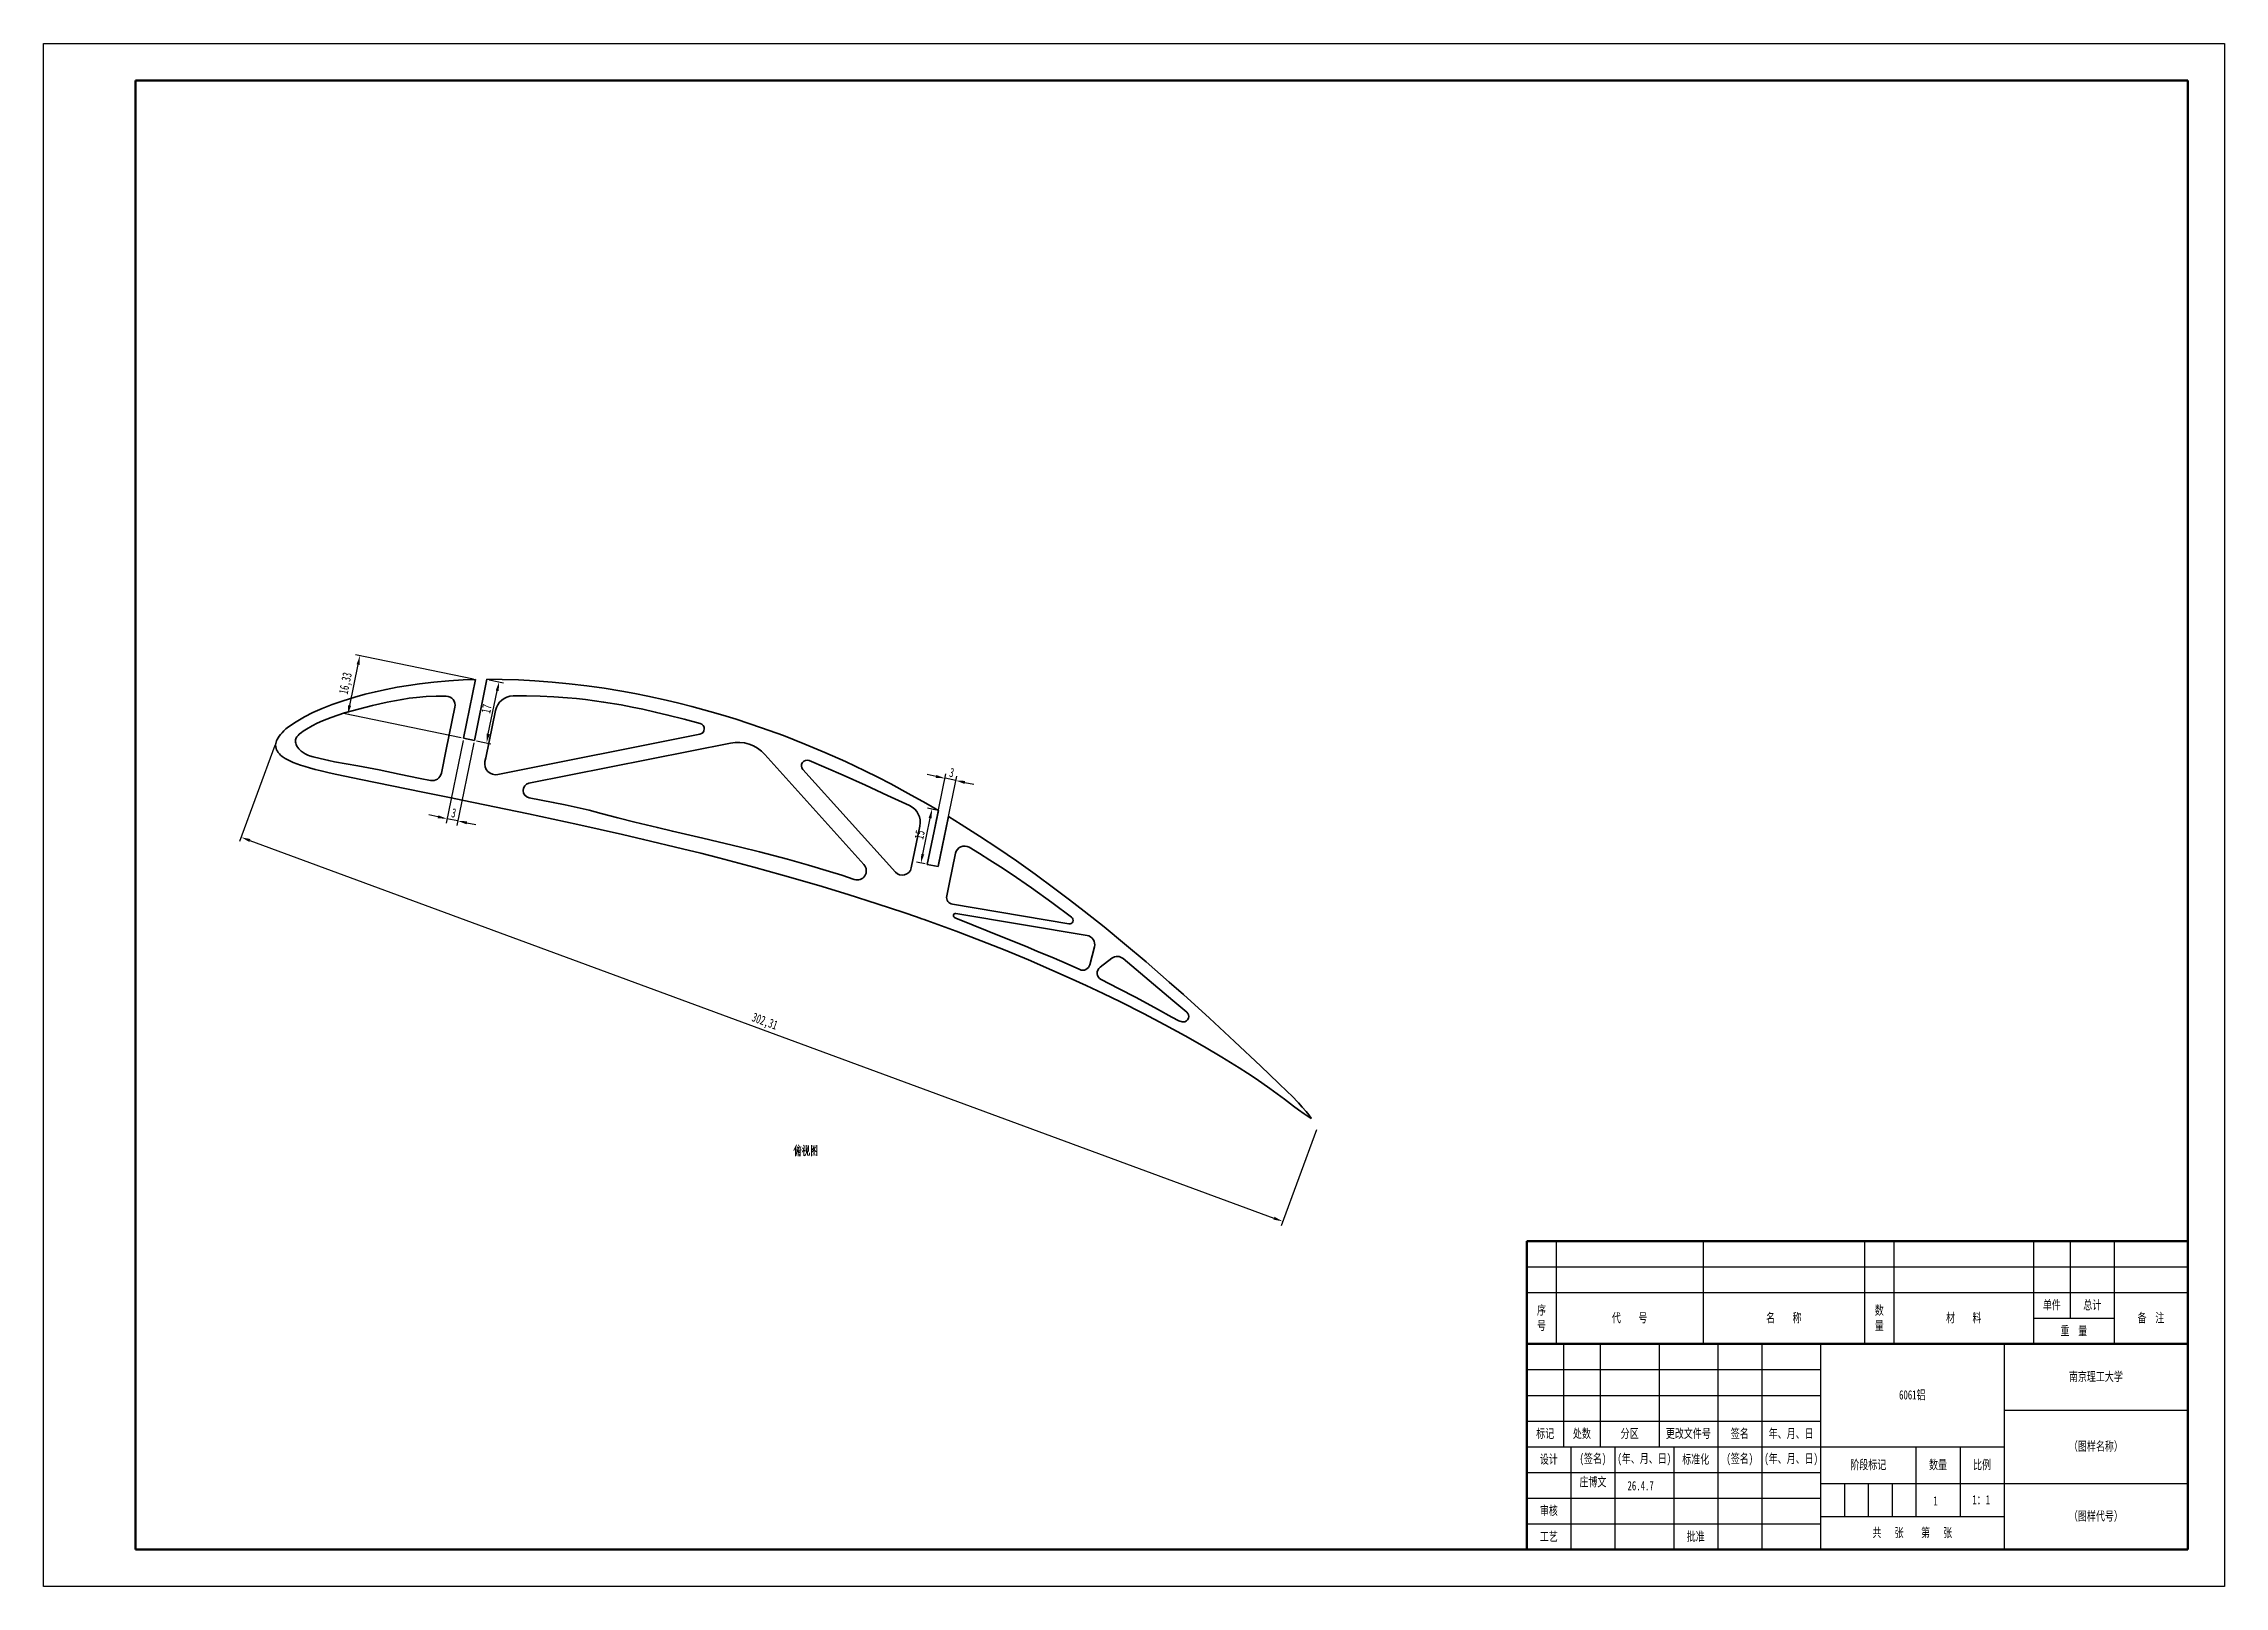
# Model space of a CAD drawing. Header units: millimetres. Extents: x 994 to 1588, y 815 to 1235.
import ezdxf

# ---------------------------------------------------------------- set-up
doc = ezdxf.new("R2010")
doc.units = ezdxf.units.MM
doc.header["$LTSCALE"] = 0.3
for name, color, linetype, lineweight in [('尺寸线', 3, 'Continuous', 25), ('粗实线', 7, 'Continuous', 50), ('细实线', 7, 'Continuous', 25), ('细文本', 7, 'Continuous', 25)]:
    doc.layers.add(name, color=color, linetype=linetype, lineweight=lineweight)
doc.styles.add('NUT Standard', font='simfang.ttf', dxfattribs={"width": 0.7, "height": 2.5})
doc.dimstyles.new('NUT Standard', dxfattribs={"dimtxt": 2.5, "dimasz": 2.5, "dimexe": 1.25, "dimexo": 0.625, "dimtad": 1, "dimtoh": 1, "dimtxsty": 'NUT Standard', "dimcen": 2.5, "dimadec": 0, "dimazin": 0, "dimtfac": 1, "dimtmove": 0, "dimatfit": 3, "dimfxl": 1, "dimarcsym": 0})

# ---------------------------------------------------------------- blocks, each defined once
blk = doc.blocks.new('*D10')
at = {"layer": 'Defpoints', "color": 0, "transparency": 16777216}
for p in [(1107.89, 1046.36), (1110.83, 1045.75), (1103.38, 1024.45)]:
    blk.add_point(p, dxfattribs=at)
at = {"layer": '尺寸线', "color": 0, "lineweight": -2, "transparency": 16777216}
for p, q in [((1107.77, 1045.74), (1103.13, 1023.22)), ((1110.71, 1045.14), (1106.07, 1022.62)), ((1100.93, 1024.95), (1098.48, 1025.46)), ((1106.32, 1023.84), (1103.38, 1024.45)), ((1108.77, 1023.34), (1111.22, 1022.83))]:
    blk.add_line(p, q, dxfattribs=at)
at = {"layer": '尺寸线', "color": 0, "transparency": 16777216}
for points in [[(1101.02, 1025.36), (1100.85, 1024.55), (1103.38, 1024.45)], [(1108.85, 1023.75), (1108.68, 1022.93), (1106.32, 1023.84)]]:
    blk.add_solid(points, dxfattribs=at)
at = {"layer": '尺寸线', "color": 0, "transparency": 16777216, "insert": (1105.23, 1026), "char_height": 2.5, "attachment_point": 5, "rotation": 348.36019, "style": 'NUT Standard'}
blk.add_mtext('3', dxfattribs=at)
blk = doc.blocks.new('*D11')
at = {"layer": 'Defpoints', "color": 0, "transparency": 16777216}
for p in [(1079.67, 1068.84), (1111.19, 1062.35), (1107.89, 1046.36)]:
    blk.add_point(p, dxfattribs=at)
at = {"layer": '尺寸线', "color": 0, "lineweight": -2, "transparency": 16777216}
for p, q in [((1076.88, 1055.3), (1079.16, 1066.39)), ((1110.58, 1062.48), (1078.44, 1069.1)), ((1107.28, 1046.48), (1075.15, 1053.1))]:
    blk.add_line(p, q, dxfattribs=at)
at = {"layer": '尺寸线', "color": 0, "transparency": 16777216}
for points in [[(1078.75, 1066.48), (1079.57, 1066.31), (1079.67, 1068.84)], [(1076.47, 1055.38), (1077.28, 1055.21), (1076.37, 1052.85)]]:
    blk.add_solid(points, dxfattribs=at)
at = {"layer": '尺寸线', "color": 0, "transparency": 16777216, "insert": (1075.99, 1061.26), "char_height": 2.5, "attachment_point": 5, "rotation": 78.35998, "style": 'NUT Standard'}
blk.add_mtext('16,33', dxfattribs=at)
blk = doc.blocks.new('*D12')
at = {"layer": 'Defpoints', "color": 0, "transparency": 16777216}
for p in [(1114.26, 1062.4), (1117.57, 1061.72), (1110.83, 1045.75)]:
    blk.add_point(p, dxfattribs=at)
at = {"layer": '尺寸线', "color": 0, "lineweight": -2, "transparency": 16777216}
for p, q in [((1114.64, 1047.52), (1117.06, 1059.27)), ((1114.87, 1062.28), (1118.79, 1061.47)), ((1111.44, 1045.62), (1115.36, 1044.82))]:
    blk.add_line(p, q, dxfattribs=at)
at = {"layer": '尺寸线', "color": 0, "transparency": 16777216}
for points in [[(1116.66, 1059.36), (1117.47, 1059.19), (1117.57, 1061.72)], [(1114.23, 1047.6), (1115.05, 1047.43), (1114.14, 1045.07)]]:
    blk.add_solid(points, dxfattribs=at)
at = {"layer": '尺寸线', "color": 0, "transparency": 16777216, "insert": (1114.13, 1054.38), "char_height": 2.5, "attachment_point": 5, "rotation": 78.3601, "style": 'NUT Standard'}
blk.add_mtext('17', dxfattribs=at)
blk = doc.blocks.new('*D23')
at = {"layer": 'Defpoints', "color": 0, "transparency": 16777216}
for p in [(1056.75, 1044.93), (1340.4, 940.37), (1330.98, 914.83)]:
    blk.add_point(p, dxfattribs=at)
at = {"layer": '尺寸线', "color": 0, "lineweight": -2, "transparency": 16777216}
for p, q in [((1056.53, 1044.34), (1046.9, 1018.21)), ((1049.68, 1018.52), (1328.64, 915.69)), ((1340.18, 939.78), (1330.55, 913.65))]:
    blk.add_line(p, q, dxfattribs=at)
at = {"layer": '尺寸线', "color": 0, "transparency": 16777216}
for points in [[(1049.82, 1018.91), (1049.53, 1018.13), (1047.33, 1019.39)], [(1328.78, 916.08), (1328.49, 915.3), (1330.98, 914.83)]]:
    blk.add_solid(points, dxfattribs=at)
at = {"layer": '尺寸线', "color": 0, "transparency": 16777216, "insert": (1189.87, 969.05), "char_height": 2.5, "attachment_point": 5, "rotation": 339.76502, "style": 'NUT Standard'}
blk.add_mtext('302,31', dxfattribs=at)
blk = doc.blocks.new('*D24')
at = {"layer": 'Defpoints', "color": 0, "transparency": 16777216}
for p in [(1239.03, 1035.45), (1234.2, 1012), (1237.14, 1011.39)]:
    blk.add_point(p, dxfattribs=at)
at = {"layer": '尺寸线', "color": 0, "lineweight": -2, "transparency": 16777216}
for p, q in [((1236.58, 1035.95), (1234.13, 1036.46)), ((1234.32, 1012.61), (1239.28, 1036.67)), ((1237.26, 1012), (1242.22, 1036.07)), ((1241.97, 1034.84), (1239.03, 1035.45)), ((1244.42, 1034.34), (1246.86, 1033.83))]:
    blk.add_line(p, q, dxfattribs=at)
at = {"layer": '尺寸线', "color": 0, "transparency": 16777216}
for points in [[(1236.66, 1036.36), (1236.5, 1035.54), (1239.03, 1035.45)], [(1244.5, 1034.74), (1244.33, 1033.93), (1241.97, 1034.84)]]:
    blk.add_solid(points, dxfattribs=at)
at = {"layer": '尺寸线', "color": 0, "transparency": 16777216, "insert": (1240.88, 1036.99), "char_height": 2.5, "attachment_point": 5, "rotation": 348.35915, "style": 'NUT Standard'}
blk.add_mtext('3', dxfattribs=at)
blk = doc.blocks.new('*D25')
at = {"layer": 'Defpoints', "color": 0, "transparency": 16777216}
for p in [(1235.49, 1027.05), (1237.22, 1026.69), (1234.2, 1012)]:
    blk.add_point(p, dxfattribs=at)
at = {"layer": '尺寸线', "color": 0, "lineweight": -2, "transparency": 16777216}
for p, q in [((1232.96, 1014.8), (1234.98, 1024.6)), ((1236.61, 1026.81), (1234.26, 1027.3)), ((1233.59, 1012.12), (1231.24, 1012.61))]:
    blk.add_line(p, q, dxfattribs=at)
at = {"layer": '尺寸线', "color": 0, "transparency": 16777216}
for points in [[(1234.57, 1024.68), (1235.39, 1024.51), (1235.49, 1027.05)], [(1232.56, 1014.89), (1233.37, 1014.72), (1232.46, 1012.35)]]:
    blk.add_solid(points, dxfattribs=at)
at = {"layer": '尺寸线', "color": 0, "transparency": 16777216, "insert": (1232.12, 1020.08), "char_height": 2.5, "attachment_point": 5, "rotation": 78.35977, "style": 'NUT Standard'}
blk.add_mtext('15', dxfattribs=at)

msp = doc.modelspace()

# ---------------------------------------------------------------- linework, layer by layer
at = {"color": 7, "lineweight": 35}
for p, q in [((1107.894, 1046.356), (1111.189, 1062.349)), ((1110.833, 1045.751), (1114.263, 1062.401)), ((1105.553, 1054.817), (1103.17, 1043.246)), ((1116.59, 1053.873), (1113.943, 1041.026)), ((1110.833, 1045.751), (1107.894, 1046.356)), ((1172.267, 1047.454), (1117.26, 1036.461)), ((1103.17, 1043.246), (1101.848, 1036.83)), ((1113.943, 1041.026), (1113.734, 1040.008)), ((1180.582, 1045.05), (1125.712, 1034.084)), ((1216.963, 1011.949), (1189.974, 1041.934)), ((1225.526, 1009.863), (1200.312, 1037.876)), ((1104.546, 1030.103), (1107.486, 1029.505)), ((1232.186, 1022.447), (1229.833, 1011.031)), ((1234.198, 1011.995), (1237.224, 1026.687)), ((1239.951, 1025.056), (1237.136, 1011.39)), ((1237.136, 1011.39), (1234.198, 1011.995)), ((1240.151, 1006.602), (1241.887, 1015.023)), ((1239.493, 1003.408), (1240.151, 1006.602)), ((1272.754, 995.819), (1241.043, 1001.145)), ((1277.732, 992.662), (1242.022, 998.659)), ((1278.491, 984.704), (1279.74, 989.577)), ((1284.47, 986.436), (1281.257, 984.037)), ((1338.796, 942.873), (1338.808, 942.904))]:
    msp.add_line(p, q, dxfattribs=at)
msp.add_line((1577.51, 909.456), (1577.51, 825.456))
for points in [[(1111.189, 1062.35), (1107.773, 1062.224), (1103.854, 1061.988), (1099.822, 1061.633), (1095.937, 1061.18), (1092.902, 1060.743), (1089.786, 1060.221), (1086.785, 1059.641), (1083.898, 1059.008), (1081.098, 1058.323), (1078.256, 1057.548), (1075.069, 1056.565), (1072.069, 1055.521), (1069.35, 1054.455), (1066.846, 1053.343), (1064.6, 1052.212), (1062.712, 1051.137), (1061.824, 1050.574), (1060.902, 1049.941), (1060.204, 1049.419), (1059.528, 1048.869), (1058.971, 1048.37), (1058.442, 1047.843), (1058.036, 1047.385), (1057.657, 1046.904), (1057.373, 1046.48), (1057.123, 1046.033), (1056.954, 1045.656), (1056.821, 1045.262), (1056.746, 1044.928), (1056.705, 1044.585), (1056.735, 1043.983), (1056.826, 1043.572), (1056.978, 1043.175), (1057.181, 1042.792), (1057.428, 1042.434), (1057.732, 1042.075), (1058.069, 1041.746), (1058.481, 1041.408), (1059.283, 1040.868), (1060.03, 1040.454), (1061.507, 1039.762), (1062.492, 1039.372), (1063.487, 1039.017), (1064.711, 1038.622), (1065.944, 1038.262), (1067.513, 1037.84), (1069.088, 1037.448), (1071.251, 1036.945), (1073.417, 1036.468), (1079.875, 1035.127), (1096.834, 1031.664), (1104.546, 1030.103)], [(1103.151, 1057.821), (1100.436, 1057.813), (1097.747, 1057.69), (1095.077, 1057.458), (1093.106, 1057.219), (1091.138, 1056.928), (1089.123, 1056.579), (1087.105, 1056.183), (1083.089, 1055.281), (1079.25, 1054.305), (1075.491, 1053.234), (1073.635, 1052.646), (1071.808, 1052.016), (1070.637, 1051.578), (1069.512, 1051.122), (1068.063, 1050.464), (1066.619, 1049.709), (1065.129, 1048.823), (1064.226, 1048.239), (1063.789, 1047.932), (1063.155, 1047.421), (1062.801, 1047.073), (1062.497, 1046.696), (1062.341, 1046.445), (1062.22, 1046.181), (1062.139, 1045.901), (1062.106, 1045.613), (1062.118, 1045.32), (1062.171, 1045.028), (1062.306, 1044.618), (1062.499, 1044.221), (1062.745, 1043.831), (1063.028, 1043.465), (1063.669, 1042.825), (1064.178, 1042.442), (1064.719, 1042.119), (1065.443, 1041.785), (1065.941, 1041.6), (1066.956, 1041.291), (1068.838, 1040.806), (1071.195, 1040.281), (1072.777, 1039.967), (1075.954, 1039.391), (1079.09, 1038.842), (1084.943, 1037.725), (1090.382, 1036.606), (1096.09, 1035.434), (1098.929, 1034.879)], [(1237.224, 1026.687), (1233.781, 1028.692), (1229.033, 1031.354), (1224.24, 1033.921), (1220.742, 1035.722), (1217.221, 1037.469), (1211.919, 1039.984), (1206.265, 1042.506), (1200.867, 1044.765), (1194.995, 1047.062), (1189.077, 1049.211), (1185.631, 1050.384), (1182.172, 1051.505), (1178.559, 1052.619), (1174.933, 1053.675), (1170.088, 1054.993), (1166.566, 1055.881), (1163.036, 1056.718), (1158.099, 1057.794), (1154.565, 1058.501), (1151.023, 1059.149), (1146.161, 1059.95), (1141.431, 1060.627), (1136.695, 1061.202), (1132.02, 1061.664), (1127.343, 1062.018), (1122.88, 1062.254), (1118.42, 1062.384), (1114.263, 1062.401)], [(1121.397, 1057.863), (1125.076, 1057.882), (1128.77, 1057.807), (1132.478, 1057.637), (1136.193, 1057.373), (1138.66, 1057.146), (1141.12, 1056.877), (1143.578, 1056.567), (1146.023, 1056.217), (1150.863, 1055.405), (1153.777, 1054.847), (1156.684, 1054.243), (1160.124, 1053.476), (1163.554, 1052.661), (1167.981, 1051.546), (1172.372, 1050.37)], [(1201.997, 1040.267), (1206.623, 1038.319), (1211.292, 1036.271), (1217.334, 1033.542), (1223.358, 1030.774), (1229.379, 1027.999)], [(1107.486, 1029.505), (1125.628, 1025.764), (1139.011, 1022.891), (1151.158, 1020.158), (1156.909, 1018.821), (1167.499, 1016.264), (1172.48, 1015.023), (1177.457, 1013.754), (1186.989, 1011.235), (1194.799, 1009.084), (1204.707, 1006.229), (1212.682, 1003.813), (1220.571, 1001.307), (1227.806, 998.904), (1231.257, 997.72)], [(1125.744, 1030.155), (1132.314, 1028.896), (1135.588, 1028.217), (1138.852, 1027.497), (1142.104, 1026.729), (1145.342, 1025.907)], [(1145.342, 1025.907), (1149.926, 1024.692), (1154.527, 1023.525), (1160.682, 1022.022), (1164.795, 1021.044), (1173.034, 1019.112), (1183.329, 1016.668), (1188.463, 1015.402), (1192.304, 1014.423), (1196.133, 1013.41), (1201.851, 1011.817), (1207.534, 1010.118), (1210.911, 1009.042), (1214.297, 1007.911)], [(1338.808, 942.904), (1338.117, 943.833), (1337.383, 944.751), (1336.353, 945.955), (1335.3, 947.104), (1333.484, 948.963), (1332.314, 950.111), (1329.852, 952.487), (1325.097, 957.039), (1317.903, 963.802), (1311.047, 970.127), (1303.956, 976.55), (1300.098, 979.98), (1293.78, 985.47), (1287.926, 990.413), (1282.36, 994.981), (1276.938, 999.292), (1272.967, 1002.367), (1268.961, 1005.393), (1263.582, 1009.346), (1258.534, 1012.934), (1253.429, 1016.433), (1248.461, 1019.719), (1243.439, 1022.913), (1239.951, 1025.056)], [(1245.625, 1016.66), (1248.443, 1014.94), (1251.241, 1013.187), (1254.149, 1011.316), (1257.036, 1009.41), (1262.616, 1005.589), (1268.112, 1001.65), (1273.527, 997.6)], [(1234.114, 996.718), (1242.078, 993.83), (1248.884, 991.241), (1255.441, 988.632), (1261.778, 986.001), (1268.161, 983.245), (1272.818, 981.164), (1277.457, 979.032), (1282.148, 976.815), (1286.818, 974.546), (1293.136, 971.373), (1298.895, 968.358), (1304.424, 965.348), (1309.712, 962.349), (1314.446, 959.55), (1319.128, 956.656), (1321.451, 955.171), (1323.755, 953.655), (1327.551, 951.034), (1331.473, 948.135), (1333.969, 946.227), (1335.327, 945.214), (1336.844, 944.133), (1338.796, 942.873)], [(1242.408, 997.171), (1254.758, 992.228), (1260.957, 989.711), (1264.082, 988.419), (1268.776, 986.437), (1272.273, 984.921), (1275.727, 983.379)], [(1287.568, 986.353), (1293.501, 981.359), (1301.075, 974.955), (1304.88, 971.775)], [(1281.581, 980.635), (1286.312, 978.266), (1291.07, 975.743), (1296.905, 972.558), (1300.802, 970.447), (1302.759, 969.408)]]:
    msp.add_lwpolyline(points, dxfattribs=at)
at = {"color": 7, "lineweight": 13}
for points in [[(1198.557, 935.698), (1197.857, 934.088)], [(1198.312, 935.033), (1198.312, 933.808), (1198.312, 932.548)], [(1198.592, 933.283), (1198.417, 932.653)], [(1198.697, 933.913), (1198.592, 933.283)], [(1198.732, 935.208), (1198.697, 933.913)], [(1198.732, 934.963), (1199.852, 935.138)], [(1199.012, 934.333), (1198.767, 933.878)], [(1199.117, 934.858), (1199.012, 934.333)], [(1199.012, 934.333), (1199.012, 932.583)], [(1199.117, 935.663), (1199.327, 935.173)], [(1199.117, 934.158), (1199.922, 934.298)], [(1199.187, 933.913), (1199.327, 933.493)], [(1199.572, 932.548), (1199.292, 933.003)], [(1199.572, 934.963), (1199.572, 933.773), (1199.572, 932.548)], [(1200.797, 934.928), (1200.622, 934.438), (1200.132, 933.703)], [(1200.167, 934.718), (1200.727, 934.788)], [(1200.447, 935.593), (1200.727, 935.173)], [(1200.622, 934.438), (1200.622, 932.653)], [(1200.622, 934.263), (1200.937, 933.948)], [(1200.727, 932.653), (1201.007, 932.933)], [(1201.007, 932.933), (1201.252, 933.283)], [(1201.217, 935.558), (1201.217, 933.878)], [(1201.882, 935.383), (1201.217, 935.313)], [(1201.427, 933.913), (1201.252, 933.283)], [(1201.532, 934.963), (1201.427, 933.913)], [(1201.567, 932.933), (1201.567, 934.018)], [(1201.707, 932.828), (1201.567, 932.933)], [(1202.127, 932.828), (1201.707, 932.828)], [(1201.812, 933.808), (1201.882, 935.488)], [(1202.127, 933.458), (1202.127, 932.828)], [(1202.652, 935.593), (1202.652, 934.123), (1202.652, 932.618)], [(1202.652, 935.558), (1202.652, 934.158), (1202.652, 932.758)], [(1204.122, 935.418), (1202.652, 935.278)], [(1202.652, 932.863), (1204.017, 932.968)], [(1202.722, 933.668), (1203.212, 934.088)], [(1203.422, 935.138), (1202.862, 934.333)], [(1203.177, 934.578), (1203.877, 933.843)], [(1203.177, 933.493), (1203.527, 933.108)], [(1203.212, 934.788), (1203.667, 934.858)], [(1203.212, 934.088), (1203.422, 934.368)], [(1203.282, 933.878), (1203.527, 933.598)], [(1203.422, 934.368), (1203.772, 934.998)], [(1203.877, 933.843), (1204.052, 933.878)], [(1204.087, 932.688), (1204.087, 932.793), (1204.017, 932.968)], [(1204.087, 932.793), (1204.087, 934.158), (1204.122, 935.558)]]:
    msp.add_lwpolyline(points, dxfattribs=at)
at = {"color": 7, "lineweight": 35}
for centre, radius, start, end in [((1103.105, 1055.322), 2.5, 348.359918, 88.951801), ((1121.487, 1052.864), 5, 91.027598, 168.359915), ((1171.973, 1048.925), 1.5, 281.301741, 74.561651), ((1116.672, 1039.402), 3, 168.359915, 281.301741), ((1182.542, 1035.243), 10, 41.990422, 101.301739), ((1201.427, 1038.879), 1.5, 67.664027, 221.990427), ((1099.399, 1037.334), 2.5, 259.165118, 348.359918), ((1126.104, 1032.122), 2, 101.301739, 259.624442), ((1227.289, 1023.456), 5, 348.35295, 65.298787), ((1244.336, 1014.518), 2.5, 58.959416, 168.352948), ((1215.105, 1010.277), 2.5, 251.133806, 41.990422), ((1227.384, 1011.535), 2.5, 221.990427, 348.35295), ((1241.359, 1003.023), 1.905, 168.352948, 260.46713), ((1241.924, 998.077), 0.59, 80.467135, 236.978239), ((1072.13, 539.177), 485.368, 70.504505, 70.861853), ((1244.269, 1001.812), 5, 237.771661, 248.147729), ((1272.92, 996.805), 1, 260.46713, 52.65109), ((1277.318, 990.197), 2.5, 345.635675, 80.467135), ((1285.966, 984.433), 2.5, 50.168928, 126.746209), ((1276.554, 985.2), 2, 245.587146, 345.635675), ((1282.454, 982.434), 2, 126.746209, 244.119516), ((1303.923, 971.62), 2.5, 242.260325, 269.971509), ((1303.922, 970.62), 1.5, 269.971509, 50.328054)]:
    msp.add_arc(centre, radius, start, end, dxfattribs=at)
at = {"layer": '粗实线'}
for p, q in [((1018.51, 825.456), (1018.51, 1225.456)), ((1018.51, 1225.456), (1577.51, 1225.456)), ((1577.51, 1225.456), (1577.51, 825.456)), ((1397.51, 909.456), (1577.51, 909.456)), ((1397.51, 825.456), (1397.51, 909.456)), ((1397.51, 881.456), (1577.51, 881.456)), ((1577.51, 825.456), (1018.51, 825.456))]:
    msp.add_line(p, q, dxfattribs=at)
at = {"layer": '细实线'}
for p, q in [((993.51, 1235.456), (1587.51, 1235.456)), ((993.51, 815.456), (993.51, 1235.456)), ((1587.51, 1235.456), (1587.51, 815.456)), ((1405.51, 909.456), (1405.51, 881.456)), ((1445.51, 909.456), (1445.51, 881.456)), ((1489.51, 909.456), (1489.51, 881.456)), ((1497.51, 909.456), (1497.51, 881.456)), ((1535.51, 909.456), (1535.51, 881.456)), ((1545.51, 909.456), (1545.51, 888.456)), ((1557.51, 909.456), (1557.51, 881.456)), ((1397.51, 902.456), (1577.51, 902.456)), ((1397.51, 895.456), (1577.51, 895.456)), ((1535.51, 888.456), (1557.51, 888.456)), ((1407.51, 881.456), (1407.51, 853.456)), ((1417.51, 881.456), (1417.51, 853.456)), ((1433.51, 881.456), (1433.51, 853.456)), ((1449.51, 881.456), (1449.51, 853.456)), ((1461.51, 881.456), (1461.51, 853.456)), ((1477.51, 881.456), (1477.51, 825.456)), ((1527.51, 881.456), (1527.51, 825.456)), ((1397.51, 874.456), (1477.51, 874.456)), ((1397.51, 867.456), (1477.51, 867.456)), ((1527.51, 863.456), (1577.51, 863.456)), ((1397.51, 860.456), (1477.51, 860.456)), ((1397.51, 853.456), (1527.51, 853.456)), ((1409.51, 853.456), (1409.51, 825.456)), ((1421.51, 853.456), (1421.51, 825.456)), ((1437.51, 853.456), (1437.51, 825.456)), ((1449.51, 853.456), (1449.51, 825.456)), ((1461.51, 853.456), (1461.51, 825.456)), ((1503.51, 853.456), (1503.51, 834.456)), ((1515.51, 853.456), (1515.51, 834.456)), ((1397.51, 846.456), (1477.51, 846.456)), ((1397.51, 839.456), (1477.51, 839.456)), ((1477.51, 843.456), (1577.51, 843.456)), ((1484.01, 843.456), (1484.01, 834.456)), ((1490.51, 843.456), (1490.51, 834.456)), ((1497.01, 843.456), (1497.01, 834.456)), ((1397.51, 832.456), (1477.51, 832.456)), ((1477.51, 834.456), (1527.51, 834.456)), ((1587.51, 815.456), (993.51, 815.456))]:
    msp.add_line(p, q, dxfattribs=at)

# ---------------------------------------------------------------- texts
at = {"layer": '尺寸线', "char_height": 2.5, "attachment_point": 1, "style": 'NUT Standard'}
for s, width, insert in [('\\pxqc;{\\C0;\\c16777215;庄博文}', 12, (1409.51, 845.177)), ('{\\C0;\\c16777215;26.4.7}', 14.53636, (1424.932, 844.115)), ('{\\C0;\\c16777215;1}', 9.4089, (1508.229, 839.974)), ('{\\C0;\\c16777215;1：1}', 8.65742, (1518.852, 840.278))]:
    msp.add_mtext_dynamic_manual_height_columns(s, width=width, gutter_width=12.5, heights=[0], dxfattribs=dict(at, insert=insert))
at = {"layer": '粗实线', "char_height": 2.5, "width": 12, "attachment_point": 5, "style": 'NUT Standard'}
for s, insert in [('工艺', (1403.51, 828.956)), ('批准', (1443.51, 828.956))]:
    msp.add_mtext(s, dxfattribs=dict(at, insert=insert))
at = {"layer": '细文本', "char_height": 2.5, "attachment_point": 5, "style": 'NUT Standard'}
for s, insert, width in [('序\\P号', (1401.51, 888.456), 8), ('数\\P量', (1493.51, 888.456), 8), ('单件', (1540.51, 891.956), 10), ('总计', (1551.51, 891.956), 12), ('代    号', (1425.51, 888.456), 40), ('名    称', (1467.51, 888.456), 44), ('材    料', (1516.51, 888.456), 38), ('重  量', (1546.51, 884.956), 22), ('备  注', (1567.51, 888.456), 20), ('南京理工大学', (1552.51, 872.456), 50), ('6061铝', (1502.51, 867.456), 50), ('标记', (1402.51, 856.956), 10), ('处数', (1412.51, 856.956), 10), ('分区', (1425.51, 856.956), 16), ('更改文件号', (1441.51, 856.956), 16), ('签名', (1455.51, 856.956), 12), ('年、月、日', (1469.51, 856.956), 16), ('设计', (1403.51, 849.956), 12), ('(签名)', (1415.51, 849.956), 12), ('(年、月、日)', (1429.51, 849.956), 16), ('标准化', (1443.51, 849.956), 12), ('(签名)', (1455.51, 849.956), 12), ('(年、月、日)', (1469.51, 849.956), 16), ('阶段标记', (1490.51, 848.456), 26), ('数量', (1509.51, 848.456), 12), ('比例', (1521.51, 848.456), 12), ('（图样名称）', (1552.51, 853.456), 50), ('审核', (1403.51, 835.956), 12), ('共   张    第   张', (1502.51, 829.956), 50), ('（图样代号）', (1552.51, 834.456), 50)]:
    msp.add_mtext(s, dxfattribs=dict(at, insert=insert, width=width))

# ---------------------------------------------------------------- dimensions: what is measured, and where the dimension line sits
at = {"layer": '尺寸线'}
for p1, p2, distance, picture, middle in [((1107.894, 1046.356), (1111.189, 1062.349), 32.185, '*D11', (1075.994, 1061.264)), ((1110.833, 1045.751), (1107.894, 1046.356), 22.367, '*D10', (1105.232, 1025.997)), ((1056.746, 1044.928), (1340.396, 940.369), -27.221, '*D23', (1189.871, 969.047)), ((1237.136, 1011.39), (1234.198, 1011.995), -23.944, '*D24', (1240.879, 1036.994)), ((1234.198, 1011.995), (1237.224, 1026.687), 1.775, '*D25', (1232.122, 1020.08))]:
    dim = msp.add_aligned_dim(p1=p1, p2=p2, distance=distance, dimstyle='NUT Standard', dxfattribs=at)
    dim.commit()
    dim.dimension.update_dxf_attribs({"geometry": picture, "text_midpoint": middle})
dim = msp.add_linear_dim(base=(1117.568, 1061.72), p1=(1110.833, 1045.751), p2=(1114.263, 1062.401), angle=78.360102, dimstyle='NUT Standard', dxfattribs=at)
dim.commit()
dim.dimension.update_dxf_attribs({"geometry": '*D12', "text_midpoint": (1115.977, 1053.999), "dimtype": 161})

doc.saveas('drawing.dxf')
